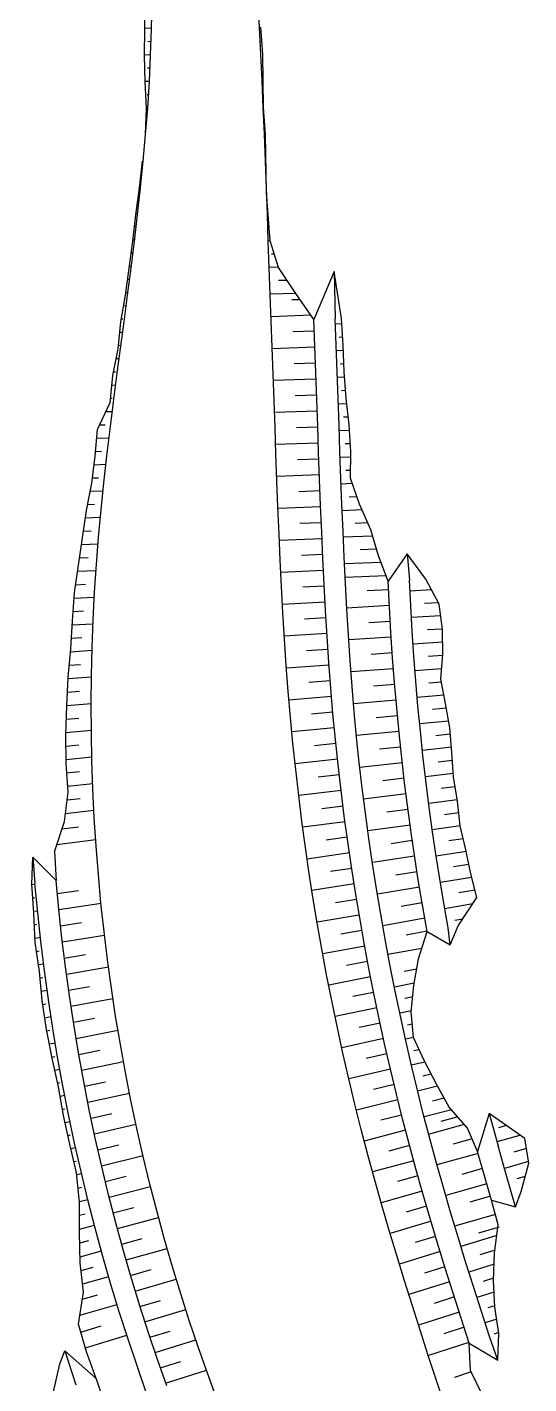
# Model space of a CAD drawing. Header units: metres. Extents: x 288738 to 324331, y 7399322 to 7465117.
# Drawn here: x 319369.4 to 319463.5, y 7427425 to 7427679.5 of the extents above; entities that cross this region are included whole.
import ezdxf

# ---------------------------------------------------------------- set-up
doc = ezdxf.new("R2010")
doc.units = ezdxf.units.M
doc.header["$LTSCALE"] = 10
for name, color, linetype in [('F-HZ-ATERRO-TALUDE', 110, 'Continuous'), ('F-HZ-PIANO-CORTE', 10, 'Continuous'), ('F-HZ-TALUDE', 2, 'Continuous'), ('U-HZ-OFFSET', 2, 'Continuous'), ('U-HZ-OFFSET-TIC', 10, 'Continuous')]:
    doc.layers.add(name, color=color, linetype=linetype)

msp = doc.modelspace()

# ---------------------------------------------------------------- linework, layer by layer
at = {"layer": 'F-HZ-ATERRO-TALUDE', "linetype": 'Continuous', "lineweight": -3}
for p, q in [((319392.746, 7427679.272), (319391.5, 7427679.207)), ((319392.662, 7427676.773), (319392.059, 7427676.743)), ((319392.576, 7427674.274), (319391.411, 7427674.219)), ((319392.457, 7427671.777), (319391.962, 7427671.755)), ((319392.336, 7427669.28), (319391.526, 7427669.244)), ((319392.18, 7427666.785), (319391.917, 7427666.774)), ((319392.025, 7427664.29), (319391.781, 7427664.28)), ((319391.833, 7427661.797), (319391.769, 7427661.795))]:
    msp.add_line(p, q, dxfattribs=at)
at = {"layer": 'F-HZ-PIANO-CORTE'}
for p, q in [((319390.772, 7427652.045), (319390.963, 7427652.052)), ((319390.499, 7427649.557), (319390.605, 7427649.561)), ((319390.173, 7427647.071), (319390.437, 7427647.08)), ((319389.841, 7427644.584), (319390.001, 7427644.59)), ((319389.558, 7427642.102), (319389.867, 7427642.113)), ((319389.283, 7427639.62), (319389.427, 7427639.625)), ((319388.962, 7427637.139), (319389.263, 7427637.149)), ((319388.635, 7427634.657), (319388.794, 7427634.663)), ((319388.279, 7427632.176), (319388.634, 7427632.189)), ((319387.917, 7427629.696), (319388.115, 7427629.703)), ((319387.51, 7427627.214), (319387.988, 7427627.231)), ((319386.802, 7427622.255), (319387.334, 7427622.274)), ((319387.092, 7427624.732), (319387.377, 7427624.742)), ((319386.549, 7427619.779), (319386.777, 7427619.787)), ((319386.112, 7427617.297), (319386.68, 7427617.317)), ((319385.614, 7427614.812), (319385.983, 7427614.825)), ((319385.294, 7427612.333), (319386.03, 7427612.359)), ((319385.044, 7427609.856), (319385.377, 7427609.868)), ((319384.175, 7427607.356), (319385.395, 7427607.4)), ((319383.029, 7427604.845), (319384.056, 7427604.882)), ((319382.49, 7427602.355), (319384.781, 7427602.438)), ((319382.258, 7427599.875), (319383.371, 7427599.915)), ((319381.987, 7427597.392), (319384.197, 7427597.472)), ((319381.695, 7427594.906), (319382.807, 7427594.947)), ((319381.266, 7427592.412), (319383.653, 7427592.502)), ((319380.749, 7427589.913), (319382.072, 7427589.964)), ((319380.33, 7427587.415), (319383.154, 7427587.527)), ((319379.988, 7427584.917), (319381.456, 7427584.977)), ((319379.632, 7427582.415), (319382.711, 7427582.546)), ((319379.263, 7427579.909), (319380.888, 7427579.982)), ((319378.894, 7427577.4), (319382.331, 7427577.561)), ((319378.524, 7427574.887), (319380.345, 7427574.977)), ((319378.229, 7427572.375), (319382.017, 7427572.571)), ((319378.056, 7427569.865), (319379.972, 7427569.97)), ((319377.885, 7427567.353), (319381.77, 7427567.577)), ((319377.721, 7427564.838), (319379.699, 7427564.958)), ((319377.544, 7427562.32), (319381.591, 7427562.58)), ((319377.318, 7427559.794), (319379.426, 7427559.938)), ((319377.102, 7427557.267), (319381.479, 7427557.582)), ((319376.976, 7427554.741), (319379.216, 7427554.911)), ((319376.85, 7427552.213), (319381.435, 7427552.582)), ((319376.771, 7427549.685), (319379.11, 7427549.883)), ((319376.694, 7427547.154), (319381.462, 7427547.582)), ((319376.714, 7427544.63), (319379.11, 7427544.856)), ((319376.752, 7427542.107), (319381.557, 7427542.583)), ((319376.886, 7427539.591), (319379.259, 7427539.838)), ((319377.059, 7427537.08), (319381.719, 7427537.586)), ((319376.945, 7427534.535), (319379.386, 7427534.811)), ((319376.612, 7427531.961), (319381.949, 7427532.591)), ((319375.957, 7427529.083), (319379.03, 7427529.462)), ((319374.992, 7427526.155), (319382.278, 7427527.091)), ((319370.342, 7427518.633), (319370.903, 7427518.713)), ((319370.506, 7427516.131), (319370.821, 7427516.177)), ((319375.079, 7427516.966), (319379.037, 7427517.543)), ((319370.67, 7427513.629), (319371.37, 7427513.734)), ((319375.363, 7427513.934), (319383.273, 7427515.132)), ((319370.797, 7427511.118), (319371.216, 7427511.183)), ((319375.69, 7427510.907), (319379.642, 7427511.528)), ((319370.918, 7427508.605), (319371.904, 7427508.763)), ((319376.027, 7427507.881), (319383.923, 7427509.168)), ((319371.206, 7427506.117), (319371.702, 7427506.199)), ((319376.398, 7427504.859), (319380.343, 7427505.524)), ((319371.577, 7427503.642), (319372.503, 7427503.799)), ((319376.789, 7427501.84), (319384.67, 7427503.214)), ((319371.871, 7427501.154), (319372.348, 7427501.237)), ((319372.079, 7427498.649), (319373.166, 7427498.843)), ((319377.203, 7427498.823), (319381.14, 7427499.533)), ((319372.338, 7427496.152), (319372.928, 7427496.26)), ((319377.646, 7427495.811), (319385.511, 7427497.274)), ((319372.721, 7427493.676), (319373.894, 7427493.897)), ((319378.104, 7427492.801), (319382.033, 7427493.554)), ((319373.115, 7427491.202), (319373.695, 7427491.314)), ((319378.6, 7427489.797), (319386.448, 7427491.348)), ((319373.608, 7427488.747), (319374.686, 7427488.96)), ((319379.105, 7427486.794), (319383.025, 7427487.592)), ((319374.101, 7427486.292), (319374.6, 7427486.393)), ((319379.65, 7427483.799), (319387.48, 7427485.437)), ((319374.627, 7427483.844), (319375.543, 7427484.034)), ((319375.156, 7427481.398), (319375.573, 7427481.486)), ((319380.208, 7427480.806), (319384.118, 7427481.647)), ((319375.621, 7427478.937), (319376.464, 7427479.12)), ((319380.796, 7427477.818), (319388.607, 7427479.544)), ((319376.061, 7427476.471), (319376.504, 7427476.569)), ((319381.406, 7427474.835), (319385.307, 7427475.72)), ((319376.551, 7427474.015), (319377.448, 7427474.218)), ((319382.037, 7427471.857), (319389.828, 7427473.67)), ((319377.087, 7427471.569), (319377.527, 7427471.67)), ((319382.699, 7427468.885), (319386.59, 7427469.813)), ((319377.633, 7427469.125), (319378.497, 7427469.329)), ((319383.373, 7427465.915), (319391.144, 7427467.816)), ((319378.2, 7427466.686), (319378.625, 7427466.789)), ((319378.722, 7427464.236), (319379.609, 7427464.454)), ((319384.088, 7427462.956), (319387.968, 7427463.928)), ((319384.811, 7427459.998), (319392.56, 7427461.986)), ((319378.979, 7427461.719), (319379.588, 7427461.872)), ((319379.237, 7427459.199), (319380.786, 7427459.595)), ((319379.253, 7427456.613), (319380.331, 7427456.893)), ((319385.571, 7427457.05), (319389.439, 7427458.065)), ((319379.257, 7427454.017), (319382.032, 7427454.753)), ((319386.346, 7427454.105), (319394.072, 7427456.18)), ((319379.307, 7427451.427), (319380.994, 7427451.883)), ((319387.148, 7427451.168), (319391.005, 7427452.227)), ((319379.37, 7427448.836), (319383.34, 7427449.927)), ((319387.974, 7427448.239), (319395.677, 7427450.398)), ((319379.557, 7427446.273), (319381.788, 7427446.897)), ((319379.836, 7427443.732), (319384.712, 7427445.119)), ((319388.818, 7427445.316), (319392.663, 7427446.416)), ((319389.694, 7427442.406), (319397.375, 7427444.644)), ((319379.792, 7427440.859), (319382.638, 7427441.682)), ((319379.303, 7427437.849), (319386.277, 7427439.897)), ((319390.58, 7427439.501), (319394.415, 7427440.638)), ((319391.504, 7427436.611), (319399.164, 7427438.917)), ((319379.483, 7427434.696), (319383.333, 7427435.845)), ((319380.349, 7427431.746), (319388.108, 7427434.099)), ((319392.439, 7427433.727), (319396.265, 7427434.895)), ((319393.403, 7427430.854), (319401.045, 7427433.22)), ((319394.388, 7427427.992), (319398.205, 7427429.188)), ((319395.39, 7427425.138), (319403.017, 7427427.553))]:
    msp.add_line(p, q, dxfattribs=at)
at = {"layer": 'F-HZ-TALUDE', "linetype": 'Continuous', "lineweight": -3}
for points in [[(319392.024, 7427664.287), (319392.335, 7427669.259), (319392.575, 7427674.222), (319392.744, 7427679.177), (319392.842, 7427684.123), (319392.871, 7427689.06), (319392.831, 7427693.988), (319392.722, 7427698.914), (319392.543, 7427703.838), (319392.295, 7427708.758), (319391.978, 7427713.673), (319391.592, 7427718.584), (319391.14, 7427723.488), (319390.63, 7427728.387), (319390.07, 7427733.28), (319389.468, 7427738.173), (319388.834, 7427743.069), (319388.174, 7427747.969), (319387.498, 7427752.875), (319386.815, 7427757.786), (319369.431, 7427882.507)], [(319391.629, 7427659.304), (319391.781, 7427664.276), (319391.526, 7427669.223), (319391.41, 7427674.167), (319391.5, 7427679.113), (319391.495, 7427684.047), (319390.96, 7427688.942), (319386.657, 7427693.576), (319385.396, 7427698.384), (319385.397, 7427703.281), (319385.115, 7427708.158), (319385.652, 7427713.109), (319385.016, 7427717.96), (319382.034, 7427722.574), (319381.366, 7427727.405), (319380.763, 7427732.242), (319379.838, 7427737.047), (319376.717, 7427741.595), (319376.054, 7427746.444), (319374.684, 7427751.216)], [(319404.985, 7427422.174), (319403.205, 7427427.018), (319401.482, 7427431.918), (319399.817, 7427436.877), (319398.212, 7427441.892), (319396.669, 7427446.963), (319395.189, 7427452.091), (319393.777, 7427457.261), (319392.441, 7427462.45), (319391.18, 7427467.659), (319389.995, 7427472.885), (319388.885, 7427478.128), (319387.853, 7427483.385), (319386.896, 7427488.656), (319386.017, 7427493.94), (319385.214, 7427499.234), (319384.488, 7427504.539), (319383.84, 7427509.853), (319383.268, 7427515.174), (319382.774, 7427520.501), (319382.358, 7427525.834), (319382.018, 7427531.17), (319381.756, 7427536.508), (319381.572, 7427541.848), (319381.465, 7427547.187), (319381.434, 7427552.52), (319381.481, 7427557.821), (319381.603, 7427563.088), (319381.798, 7427568.322), (319382.066, 7427573.523), (319382.405, 7427578.692), (319382.813, 7427583.829), (319383.284, 7427588.935), (319383.808, 7427594.012), (319384.376, 7427599.061), (319384.978, 7427604.088), (319385.61, 7427609.114), (319386.261, 7427614.141), (319386.923, 7427619.168), (319387.588, 7427624.195), (319388.25, 7427629.222), (319388.9, 7427634.249), (319389.529, 7427639.275), (319390.127, 7427644.298), (319390.685, 7427649.311), (319391.193, 7427654.313), (319391.642, 7427659.305), (319392.024, 7427664.287)], [(319374.548, 7427524.811), (319376.423, 7427530.494), (319377.134, 7427535.997), (319376.763, 7427541.364), (319376.682, 7427546.755), (319376.847, 7427552.15), (319377.114, 7427557.508), (319377.59, 7427562.833), (319377.934, 7427568.103), (319378.295, 7427573.332), (319379.061, 7427578.539), (319379.821, 7427583.703), (319380.524, 7427588.827), (319381.58, 7427593.929), (319382.174, 7427598.981), (319382.644, 7427604.004), (319384.967, 7427609.091), (319385.473, 7427614.113), (319386.484, 7427619.152), (319386.998, 7427624.174), (319387.846, 7427629.208), (319388.579, 7427634.237), (319389.243, 7427639.265), (319389.801, 7427644.286), (319390.471, 7427649.303), (319391.02, 7427654.306)], [(319380.563, 7427431.018), (319379.038, 7427436.212), (319380.007, 7427442.18), (319379.398, 7427447.718), (319379.258, 7427453.395), (319379.249, 7427459.079), (319378.685, 7427464.599), (319377.443, 7427469.944), (319376.269, 7427475.304), (319375.305, 7427480.708), (319374.145, 7427486.069), (319373.066, 7427491.446), (319372.228, 7427496.869), (319371.771, 7427502.354), (319370.958, 7427507.771), (319370.694, 7427513.271), (319370.334, 7427518.746)], [(319391.767, 7427423.389), (319390.024, 7427428.352), (319388.337, 7427433.384), (319386.706, 7427438.484), (319385.135, 7427443.652), (319383.624, 7427448.888), (319382.181, 7427454.173), (319380.814, 7427459.479), (319379.524, 7427464.805), (319378.311, 7427470.147), (319377.175, 7427475.507), (319376.117, 7427480.881), (319375.136, 7427486.27), (319374.233, 7427491.671), (319373.408, 7427497.084), (319372.662, 7427502.507), (319371.993, 7427507.939), (319371.403, 7427513.378), (319370.892, 7427518.824)], [(319395.58, 7427424.599), (319393.844, 7427429.541), (319392.164, 7427434.548), (319390.542, 7427439.62), (319388.979, 7427444.756), (319387.479, 7427449.956), (319386.046, 7427455.202), (319384.69, 7427460.47), (319383.409, 7427465.756), (319382.206, 7427471.06), (319381.079, 7427476.38), (319380.029, 7427481.716), (319379.056, 7427487.065), (319378.161, 7427492.427), (319377.344, 7427497.801), (319376.604, 7427503.184), (319375.942, 7427508.577), (319375.358, 7427513.977), (319374.853, 7427519.383)], [(319406.641, 7427369.777), (319404.39, 7427374.299), (319402.163, 7427378.829), (319399.968, 7427383.37), (319397.813, 7427387.924), (319395.706, 7427392.493), (319393.655, 7427397.081), (319391.658, 7427401.711), (319389.708, 7427406.414), (319387.804, 7427411.191), (319385.948, 7427416.043), (319384.141, 7427420.97), (319382.386, 7427425.974)]]:
    msp.add_lwpolyline(points, dxfattribs=at)
at = {"layer": 'F-HZ-TALUDE'}
for points in [[(319370.334, 7427518.746), (319370.524, 7427523.797), (319370.892, 7427518.824)], [(319370.524, 7427523.797), (319374.853, 7427519.383)], [(319374.548, 7427524.811), (319374.853, 7427519.383)], [(319374.386, 7427423.484), (319375.572, 7427428.733), (319376.516, 7427431.192), (319378.567, 7427424.786)], [(319376.516, 7427431.192), (319382.386, 7427425.974), (319380.563, 7427431.018)]]:
    msp.add_lwpolyline(points, dxfattribs=at)
at = {"layer": 'U-HZ-OFFSET', "color": 2, "linetype": 'Continuous', "lineweight": -3}
for p, q in [((319412.987, 7427679.459), (319412.715, 7427684.493)), ((319412.987, 7427679.459), (319412.715, 7427684.493)), ((319413.237, 7427674.428), (319412.987, 7427679.459)), ((319413.237, 7427674.428), (319412.987, 7427679.459)), ((319413.237, 7427674.428), (319412.987, 7427679.459)), ((319413.607, 7427674.446), (319413.208, 7427679.47)), ((319413.47, 7427669.402), (319413.237, 7427674.428)), ((319413.47, 7427669.402), (319413.237, 7427674.428)), ((319413.686, 7427664.38), (319413.47, 7427669.402)), ((319413.686, 7427664.38), (319413.47, 7427669.402)), ((319413.889, 7427659.363), (319413.686, 7427664.38)), ((319413.889, 7427659.363), (319413.686, 7427664.38)), ((319413.889, 7427659.363), (319413.686, 7427664.38)), ((319414.077, 7427659.37), (319413.727, 7427664.382)), ((319414.083, 7427654.351), (319413.889, 7427659.363)), ((319414.083, 7427654.351), (319413.889, 7427659.363)), ((319414.269, 7427649.343), (319414.083, 7427654.351)), ((319414.269, 7427649.343), (319414.083, 7427654.351)), ((319414.451, 7427644.341), (319414.269, 7427649.343)), ((319414.451, 7427644.341), (319414.269, 7427649.343)), ((319414.631, 7427639.344), (319414.451, 7427644.341)), ((319414.631, 7427639.344), (319414.451, 7427644.341)), ((319414.631, 7427639.344), (319414.451, 7427644.341)), ((319415.009, 7427639.357), (319414.595, 7427644.346)), ((319414.811, 7427634.347), (319414.631, 7427639.344)), ((319414.811, 7427634.347), (319414.631, 7427639.344)), ((319414.811, 7427634.347), (319414.631, 7427639.344)), ((319416.541, 7427634.409), (319415.009, 7427639.357)), ((319414.991, 7427629.35), (319414.811, 7427634.347)), ((319414.991, 7427629.35), (319414.811, 7427634.347)), ((319414.991, 7427629.35), (319414.811, 7427634.347)), ((319419.8, 7427629.523), (319416.541, 7427634.409)), ((319415.171, 7427624.353), (319414.991, 7427629.35)), ((319415.171, 7427624.353), (319414.991, 7427629.35)), ((319415.171, 7427624.353), (319414.991, 7427629.35)), ((319427.344, 7427619.789), (319427.163, 7427624.786)), ((319415.351, 7427619.357), (319415.171, 7427624.353)), ((319415.351, 7427619.357), (319415.171, 7427624.353)), ((319415.351, 7427619.357), (319415.171, 7427624.353)), ((319423.346, 7427619.645), (319423.166, 7427624.641)), ((319427.524, 7427614.792), (319427.344, 7427619.789)), ((319415.531, 7427614.36), (319415.351, 7427619.357)), ((319415.531, 7427614.36), (319415.351, 7427619.357)), ((319415.531, 7427614.36), (319415.351, 7427619.357)), ((319423.526, 7427614.648), (319423.346, 7427619.645)), ((319423.706, 7427609.651), (319423.526, 7427614.648)), ((319427.704, 7427609.795), (319427.524, 7427614.792)), ((319415.711, 7427609.363), (319415.531, 7427614.36)), ((319415.711, 7427609.363), (319415.531, 7427614.36)), ((319415.711, 7427609.363), (319415.531, 7427614.36)), ((319423.886, 7427604.654), (319423.706, 7427609.651)), ((319427.884, 7427604.798), (319427.704, 7427609.795)), ((319415.891, 7427604.366), (319415.711, 7427609.363)), ((319415.891, 7427604.366), (319415.711, 7427609.363)), ((319415.891, 7427604.366), (319415.711, 7427609.363)), ((319424.066, 7427599.659), (319423.886, 7427604.654)), ((319428.064, 7427599.804), (319427.884, 7427604.798)), ((319416.072, 7427599.37), (319415.891, 7427604.366)), ((319416.072, 7427599.37), (319415.891, 7427604.366)), ((319416.072, 7427599.37), (319415.891, 7427604.366)), ((319416.254, 7427594.383), (319416.072, 7427599.37)), ((319416.254, 7427594.383), (319416.072, 7427599.37)), ((319416.254, 7427594.383), (319416.072, 7427599.37)), ((319424.248, 7427594.679), (319424.066, 7427599.659)), ((319428.245, 7427594.827), (319428.064, 7427599.804)), ((319416.442, 7427589.404), (319416.254, 7427594.383)), ((319416.442, 7427589.404), (319416.254, 7427594.383)), ((319416.442, 7427589.404), (319416.254, 7427594.383)), ((319424.436, 7427589.716), (319424.248, 7427594.679)), ((319428.433, 7427589.871), (319428.245, 7427594.827)), ((319416.643, 7427584.436), (319416.442, 7427589.404)), ((319416.643, 7427584.436), (319416.442, 7427589.404)), ((319416.643, 7427584.436), (319416.442, 7427589.404)), ((319424.636, 7427584.771), (319424.436, 7427589.716)), ((319428.632, 7427584.938), (319428.433, 7427589.871)), ((319416.86, 7427579.478), (319416.643, 7427584.436)), ((319416.86, 7427579.478), (319416.643, 7427584.436)), ((319416.86, 7427579.478), (319416.643, 7427584.436)), ((319424.851, 7427579.844), (319424.636, 7427584.771)), ((319428.847, 7427580.027), (319428.632, 7427584.938)), ((319417.098, 7427574.53), (319416.86, 7427579.478)), ((319417.098, 7427574.53), (319416.86, 7427579.478)), ((319417.098, 7427574.53), (319416.86, 7427579.478)), ((319425.088, 7427574.935), (319424.851, 7427579.844)), ((319429.083, 7427575.138), (319428.847, 7427580.027)), ((319417.363, 7427569.593), (319417.098, 7427574.53)), ((319417.363, 7427569.593), (319417.098, 7427574.53)), ((319417.363, 7427569.593), (319417.098, 7427574.53)), ((319425.35, 7427570.046), (319425.088, 7427574.935)), ((319429.344, 7427570.272), (319429.083, 7427575.138)), ((319437.331, 7427570.724), (319437.072, 7427575.543)), ((319441.324, 7427570.951), (319441.067, 7427575.746)), ((319417.658, 7427564.667), (319417.363, 7427569.593)), ((319417.658, 7427564.667), (319417.363, 7427569.593)), ((319417.658, 7427564.667), (319417.363, 7427569.593)), ((319425.642, 7427565.175), (319425.35, 7427570.046)), ((319429.634, 7427565.429), (319429.344, 7427570.272)), ((319437.618, 7427565.937), (319437.331, 7427570.724)), ((319441.61, 7427566.191), (319441.324, 7427570.951)), ((319417.99, 7427559.753), (319417.658, 7427564.667)), ((319417.99, 7427559.753), (319417.658, 7427564.667)), ((319417.99, 7427559.753), (319417.658, 7427564.667)), ((319425.97, 7427560.324), (319425.642, 7427565.175)), ((319429.96, 7427560.609), (319429.634, 7427565.429)), ((319437.939, 7427561.18), (319437.618, 7427565.937)), ((319441.929, 7427561.466), (319441.61, 7427566.191)), ((319438.298, 7427556.456), (319437.939, 7427561.18)), ((319442.285, 7427556.777), (319441.929, 7427561.466)), ((319418.362, 7427554.851), (319417.99, 7427559.753)), ((319418.362, 7427554.851), (319417.99, 7427559.753)), ((319418.362, 7427554.851), (319417.99, 7427559.753)), ((319426.337, 7427555.493), (319425.97, 7427560.324)), ((319430.324, 7427555.814), (319429.96, 7427560.609)), ((319438.699, 7427551.762), (319438.298, 7427556.456)), ((319442.683, 7427552.122), (319442.285, 7427556.777)), ((319418.78, 7427549.962), (319418.362, 7427554.851)), ((319418.78, 7427549.962), (319418.362, 7427554.851)), ((319418.78, 7427549.962), (319418.362, 7427554.851)), ((319426.748, 7427550.682), (319426.337, 7427555.493)), ((319430.731, 7427551.042), (319430.324, 7427555.814)), ((319431.186, 7427546.278), (319430.731, 7427551.042)), ((319439.146, 7427547.078), (319438.699, 7427551.762)), ((319443.126, 7427547.478), (319442.683, 7427552.122)), ((319419.246, 7427545.078), (319418.78, 7427549.962)), ((319419.246, 7427545.078), (319418.78, 7427549.962)), ((319419.246, 7427545.078), (319418.78, 7427549.962)), ((319427.206, 7427545.878), (319426.748, 7427550.682)), ((319431.688, 7427541.519), (319431.186, 7427546.278)), ((319439.64, 7427542.398), (319439.146, 7427547.078)), ((319443.615, 7427542.838), (319443.126, 7427547.478)), ((319419.761, 7427540.2), (319419.246, 7427545.078)), ((319419.761, 7427540.2), (319419.246, 7427545.078)), ((319419.761, 7427540.2), (319419.246, 7427545.078)), ((319427.712, 7427541.079), (319427.206, 7427545.878)), ((319428.267, 7427536.286), (319427.712, 7427541.079)), ((319432.238, 7427536.765), (319431.688, 7427541.519)), ((319440.18, 7427537.724), (319439.64, 7427542.398)), ((319444.151, 7427538.203), (319443.615, 7427542.838)), ((319420.324, 7427535.327), (319419.761, 7427540.2)), ((319420.324, 7427535.327), (319419.761, 7427540.2)), ((319420.324, 7427535.327), (319419.761, 7427540.2)), ((319428.869, 7427531.498), (319428.267, 7427536.286)), ((319432.835, 7427532.017), (319432.238, 7427536.765)), ((319440.768, 7427533.055), (319440.18, 7427537.724)), ((319444.734, 7427533.574), (319444.151, 7427538.203)), ((319420.937, 7427530.46), (319420.324, 7427535.327)), ((319420.937, 7427530.46), (319420.324, 7427535.327)), ((319420.937, 7427530.46), (319420.324, 7427535.327)), ((319445.362, 7427528.952), (319444.734, 7427533.574)), ((319429.519, 7427526.717), (319428.869, 7427531.498)), ((319433.48, 7427527.275), (319432.835, 7427532.017)), ((319441.401, 7427528.393), (319440.768, 7427533.055)), ((319421.598, 7427525.599), (319420.937, 7427530.46)), ((319421.598, 7427525.599), (319420.937, 7427530.46)), ((319421.598, 7427525.599), (319420.937, 7427530.46)), ((319442.082, 7427523.737), (319441.401, 7427528.393)), ((319446.037, 7427524.335), (319445.362, 7427528.952)), ((319422.307, 7427520.745), (319421.598, 7427525.599)), ((319422.307, 7427520.745), (319421.598, 7427525.599)), ((319422.307, 7427520.745), (319421.598, 7427525.599)), ((319430.217, 7427521.942), (319429.519, 7427526.717)), ((319434.172, 7427522.54), (319433.48, 7427527.275)), ((319442.809, 7427519.088), (319442.082, 7427523.737)), ((319446.758, 7427519.726), (319446.037, 7427524.335)), ((319423.065, 7427515.899), (319422.307, 7427520.745)), ((319423.065, 7427515.899), (319422.307, 7427520.745)), ((319423.065, 7427515.899), (319422.307, 7427520.745)), ((319430.963, 7427517.174), (319430.217, 7427521.942)), ((319434.911, 7427517.812), (319434.172, 7427522.54)), ((319443.583, 7427514.446), (319442.809, 7427519.088)), ((319447.525, 7427515.124), (319446.758, 7427519.726)), ((319423.871, 7427511.06), (319423.065, 7427515.899)), ((319423.871, 7427511.06), (319423.065, 7427515.899)), ((319423.871, 7427511.06), (319423.065, 7427515.899)), ((319431.756, 7427512.415), (319430.963, 7427517.174)), ((319435.698, 7427513.092), (319434.911, 7427517.812)), ((319436.532, 7427508.38), (319435.698, 7427513.092)), ((319444.403, 7427509.813), (319443.583, 7427514.446)), ((319448.338, 7427510.53), (319447.525, 7427515.124)), ((319424.726, 7427506.23), (319423.871, 7427511.06)), ((319424.726, 7427506.23), (319423.871, 7427511.06)), ((319424.726, 7427506.23), (319423.871, 7427511.06)), ((319432.597, 7427507.663), (319431.756, 7427512.415)), ((319437.413, 7427503.676), (319436.532, 7427508.38)), ((319425.629, 7427501.408), (319424.726, 7427506.23)), ((319425.629, 7427501.408), (319424.726, 7427506.23)), ((319425.629, 7427501.408), (319424.726, 7427506.23)), ((319433.485, 7427502.92), (319432.597, 7427507.663)), ((319434.421, 7427498.186), (319433.485, 7427502.92)), ((319438.341, 7427498.981), (319437.413, 7427503.676)), ((319426.58, 7427496.595), (319425.629, 7427501.408)), ((319426.58, 7427496.595), (319425.629, 7427501.408)), ((319426.58, 7427496.595), (319425.629, 7427501.408)), ((319435.404, 7427493.462), (319434.421, 7427498.186)), ((319439.316, 7427494.296), (319438.341, 7427498.981)), ((319427.58, 7427491.793), (319426.58, 7427496.595)), ((319427.58, 7427491.793), (319426.58, 7427496.595)), ((319427.58, 7427491.793), (319426.58, 7427496.595)), ((319436.434, 7427488.747), (319435.404, 7427493.462)), ((319440.337, 7427489.621), (319439.316, 7427494.296)), ((319428.627, 7427487), (319427.58, 7427491.793)), ((319428.627, 7427487), (319427.58, 7427491.793)), ((319428.627, 7427487), (319427.58, 7427491.793)), ((319437.511, 7427484.044), (319436.434, 7427488.747)), ((319441.406, 7427484.956), (319440.337, 7427489.621)), ((319429.722, 7427482.219), (319428.627, 7427487)), ((319429.722, 7427482.219), (319428.627, 7427487)), ((319429.722, 7427482.219), (319428.627, 7427487)), ((319442.521, 7427480.302), (319441.406, 7427484.956)), ((319438.635, 7427479.351), (319437.511, 7427484.044)), ((319430.865, 7427477.448), (319429.722, 7427482.219)), ((319430.865, 7427477.448), (319429.722, 7427482.219)), ((319430.865, 7427477.448), (319429.722, 7427482.219)), ((319443.682, 7427475.66), (319442.521, 7427480.302)), ((319432.055, 7427472.689), (319430.865, 7427477.448)), ((319432.055, 7427472.689), (319430.865, 7427477.448)), ((319432.055, 7427472.689), (319430.865, 7427477.448)), ((319439.806, 7427474.67), (319438.635, 7427479.351)), ((319441.024, 7427470.001), (319439.806, 7427474.67)), ((319444.89, 7427471.029), (319443.682, 7427475.66)), ((319433.293, 7427467.943), (319432.055, 7427472.689)), ((319433.293, 7427467.943), (319432.055, 7427472.689)), ((319433.293, 7427467.943), (319432.055, 7427472.689)), ((319442.289, 7427465.344), (319441.024, 7427470.001)), ((319446.144, 7427466.411), (319444.89, 7427471.029)), ((319458.981, 7427465.103), (319457.709, 7427469.613)), ((319434.579, 7427463.209), (319433.293, 7427467.943)), ((319434.579, 7427463.209), (319433.293, 7427467.943)), ((319434.579, 7427463.209), (319433.293, 7427467.943)), ((319455.136, 7427464), (319453.854, 7427468.546)), ((319443.602, 7427460.689), (319442.289, 7427465.344)), ((319447.447, 7427461.793), (319446.144, 7427466.411)), ((319460.302, 7427460.573), (319458.981, 7427465.103)), ((319435.912, 7427458.482), (319434.579, 7427463.209)), ((319435.912, 7427458.482), (319434.579, 7427463.209)), ((319435.912, 7427458.482), (319434.579, 7427463.209)), ((319456.467, 7427459.437), (319455.136, 7427464)), ((319444.961, 7427456.03), (319443.602, 7427460.689)), ((319448.796, 7427457.165), (319447.447, 7427461.793)), ((319437.29, 7427453.758), (319435.912, 7427458.482)), ((319437.29, 7427453.758), (319435.912, 7427458.482)), ((319437.29, 7427453.758), (319435.912, 7427458.482)), ((319450.188, 7427452.529), (319448.796, 7427457.165)), ((319446.362, 7427451.365), (319444.961, 7427456.03)), ((319438.708, 7427449.036), (319437.29, 7427453.758)), ((319438.708, 7427449.036), (319437.29, 7427453.758)), ((319438.708, 7427449.036), (319437.29, 7427453.758)), ((319451.619, 7427447.881), (319450.188, 7427452.529)), ((319447.799, 7427446.693), (319446.362, 7427451.365)), ((319440.161, 7427444.315), (319438.708, 7427449.036)), ((319440.161, 7427444.315), (319438.708, 7427449.036)), ((319440.161, 7427444.315), (319438.708, 7427449.036)), ((319449.27, 7427442.013), (319447.799, 7427446.693)), ((319453.083, 7427443.222), (319451.619, 7427447.881)), ((319441.645, 7427439.594), (319440.161, 7427444.315)), ((319441.645, 7427439.594), (319440.161, 7427444.315)), ((319441.645, 7427439.594), (319440.161, 7427444.315)), ((319450.769, 7427437.324), (319449.27, 7427442.013)), ((319454.577, 7427438.55), (319453.083, 7427443.222)), ((319443.155, 7427434.871), (319441.645, 7427439.594)), ((319443.155, 7427434.871), (319441.645, 7427439.594)), ((319443.155, 7427434.871), (319441.645, 7427439.594)), ((319452.292, 7427432.624), (319450.769, 7427437.324)), ((319456.096, 7427433.863), (319454.577, 7427438.55)), ((319444.686, 7427430.146), (319443.155, 7427434.871)), ((319444.686, 7427430.146), (319443.155, 7427434.871)), ((319444.686, 7427430.146), (319443.155, 7427434.871)), ((319446.234, 7427425.415), (319444.686, 7427430.146)), ((319446.234, 7427425.415), (319444.686, 7427430.146)), ((319446.234, 7427425.415), (319444.686, 7427430.146)), ((319447.794, 7427420.679), (319446.234, 7427425.415)), ((319447.794, 7427420.679), (319446.234, 7427425.415)), ((319447.794, 7427420.679), (319446.234, 7427425.415))]:
    msp.add_line(p, q, dxfattribs=at)
at = {"layer": 'U-HZ-OFFSET'}
for p, q in [((319426.944, 7427633.657), (319427.163, 7427624.786)), ((319448.717, 7427507.354), (319448.338, 7427510.53)), ((319456.054, 7427475.73), (319457.709, 7427469.613)), ((319460.969, 7427458.185), (319460.302, 7427460.573)), ((319457.676, 7427429.46), (319456.096, 7427433.863))]:
    msp.add_line(p, q, dxfattribs=at)
for points in [[(319413.727, 7427664.382), (319413.607, 7427674.446)], [(319414.595, 7427644.346), (319414.302, 7427648.453), (319414.077, 7427659.37)], [(319426.944, 7427633.657), (319423.166, 7427624.641), (319419.8, 7427629.523)], [(319440.68, 7427580.703), (319437.072, 7427575.543), (319435.311, 7427580.323)], [(319454.736, 7427422.97), (319452.55, 7427427.49), (319452.292, 7427432.624), (319457.676, 7427429.46), (319457.863, 7427434.439), (319457.116, 7427439.368), (319456.846, 7427444.416), (319457.054, 7427449.573), (319457.741, 7427454.826), (319456.467, 7427459.437), (319460.969, 7427458.185), (319462.055, 7427461.092), (319463.464, 7427466.39), (319462.734, 7427471.005), (319456.054, 7427475.73), (319453.854, 7427468.546), (319451.987, 7427472.919), (319448.542, 7427476.902), (319446.159, 7427481.193), (319443.894, 7427485.539), (319441.864, 7427489.962), (319441.417, 7427494.744), (319441.906, 7427499.704), (319442.783, 7427504.709), (319444.403, 7427509.813), (319448.717, 7427507.354), (319450.24, 7427510.876), (319453.719, 7427516.188), (319452.566, 7427520.664), (319451.652, 7427525.185), (319450.578, 7427529.687), (319450.091, 7427534.276), (319449.319, 7427538.827), (319449.03, 7427543.437), (319448.647, 7427548.033), (319447.865, 7427552.591), (319446.978, 7427557.155), (319447.315, 7427561.851), (319447.307, 7427566.553), (319446.657, 7427571.253), (319444.187, 7427575.904), (319440.68, 7427580.703), (319441.067, 7427575.746)]]:
    msp.add_lwpolyline(points, dxfattribs=at)
at = {"layer": 'U-HZ-OFFSET', "color": 2, "linetype": 'Continuous', "lineweight": -3}
msp.add_lwpolyline([(319435.311, 7427580.323), (319433.837, 7427585.156), (319431.718, 7427589.999), (319430.064, 7427594.894), (319430.115, 7427599.878), (319429.805, 7427604.868), (319429.21, 7427609.85), (319428.818, 7427614.839), (319428.647, 7427619.836), (319428.374, 7427624.829), (319426.944, 7427633.657)], dxfattribs=at)
at = {"layer": 'U-HZ-OFFSET-TIC', "color": 90, "linetype": 'Continuous', "lineweight": -3}
for p, q in [((319412.993, 7427679.343), (319413.217, 7427679.354)), ((319413.117, 7427676.846), (319413.266, 7427676.853)), ((319413.687, 7427664.359), (319413.729, 7427664.36)), ((319413.788, 7427661.861), (319413.846, 7427661.863))]:
    msp.add_line(p, q, dxfattribs=at)
at = {"layer": 'U-HZ-OFFSET-TIC', "color": 10, "linetype": 'Continuous', "lineweight": -3}
for p, q in [((319414.801, 7427641.862), (319414.671, 7427641.857)), ((319415.008, 7427639.368), (319414.631, 7427639.354)), ((319415.772, 7427636.894), (319415.246, 7427636.875)), ((319416.538, 7427634.42), (319414.811, 7427634.357)), ((319418.164, 7427631.977), (319416.532, 7427631.918)), ((319419.793, 7427629.534), (319414.991, 7427629.361)), ((319420.609, 7427628.35), (319419.032, 7427628.294)), ((319422.628, 7427625.421), (319415.143, 7427625.152)), ((319423.245, 7427622.442), (319419.248, 7427622.298)), ((319428.431, 7427623.79), (319427.201, 7427623.745)), ((319428.568, 7427621.293), (319427.929, 7427621.27)), ((319423.353, 7427619.443), (319415.359, 7427619.155)), ((319428.683, 7427618.796), (319427.381, 7427618.749)), ((319423.461, 7427616.445), (319419.464, 7427616.301)), ((319428.768, 7427616.297), (319428.12, 7427616.274)), ((319423.569, 7427613.447), (319415.575, 7427613.159)), ((319428.9, 7427613.8), (319427.561, 7427613.752)), ((319423.677, 7427610.449), (319419.68, 7427610.305)), ((319429.096, 7427611.306), (319428.373, 7427611.28)), ((319423.785, 7427607.451), (319415.791, 7427607.163)), ((319429.334, 7427608.813), (319427.741, 7427608.755)), ((319423.893, 7427604.453), (319419.896, 7427604.309)), ((319429.631, 7427606.322), (319428.731, 7427606.289)), ((319429.869, 7427603.829), (319427.921, 7427603.758)), ((319424.002, 7427601.455), (319416.007, 7427601.167)), ((319430.024, 7427601.333), (319429.018, 7427601.296)), ((319424.11, 7427598.459), (319420.113, 7427598.314)), ((319430.104, 7427598.834), (319428.102, 7427598.762)), ((319424.219, 7427595.465), (319416.225, 7427595.171)), ((319430.078, 7427596.332), (319429.136, 7427596.298)), ((319424.332, 7427592.475), (319420.335, 7427592.324)), ((319430.418, 7427593.845), (319428.286, 7427593.765)), ((319424.445, 7427589.488), (319416.452, 7427589.175)), ((319431.252, 7427591.377), (319429.816, 7427591.322)), ((319432.192, 7427588.916), (319428.478, 7427588.769)), ((319424.566, 7427586.504), (319420.569, 7427586.341)), ((319433.266, 7427586.463), (319430.922, 7427586.367)), ((319424.69, 7427583.522), (319416.698, 7427583.18)), ((319434.188, 7427584.008), (319428.683, 7427583.773)), ((319434.937, 7427581.55), (319431.865, 7427581.413)), ((319424.821, 7427580.544), (319420.825, 7427580.364)), ((319435.77, 7427579.077), (319428.907, 7427578.784)), ((319424.961, 7427577.57), (319416.97, 7427577.187)), ((319436.703, 7427576.545), (319429.001, 7427576.216)), ((319425.106, 7427574.599), (319421.111, 7427574.394)), ((319437.159, 7427573.922), (319433.165, 7427573.712)), ((319445.243, 7427573.914), (319441.177, 7427573.698)), ((319425.265, 7427571.631), (319417.277, 7427571.195)), ((319446.528, 7427571.496), (319443.919, 7427571.349)), ((319437.318, 7427570.957), (319429.331, 7427570.506)), ((319446.964, 7427569.036), (319441.459, 7427568.706)), ((319425.433, 7427568.667), (319421.44, 7427568.433)), ((319437.495, 7427567.995), (319433.502, 7427567.753)), ((319447.304, 7427566.573), (319444.457, 7427566.392)), ((319425.61, 7427565.706), (319417.626, 7427565.205)), ((319437.679, 7427565.037), (319429.696, 7427564.518)), ((319447.312, 7427564.091), (319441.777, 7427563.717)), ((319425.806, 7427562.75), (319421.815, 7427562.481)), ((319437.878, 7427562.083), (319433.888, 7427561.804)), ((319447.298, 7427561.608), (319444.623, 7427561.415)), ((319426.01, 7427559.797), (319418.031, 7427559.218)), ((319438.095, 7427559.133), (319430.117, 7427558.532)), ((319447.118, 7427559.111), (319442.137, 7427558.73)), ((319426.234, 7427556.848), (319422.246, 7427556.538)), ((319438.321, 7427556.188), (319434.334, 7427555.864)), ((319447.081, 7427556.625), (319444.706, 7427556.431)), ((319426.472, 7427553.904), (319418.5, 7427553.237)), ((319447.556, 7427554.181), (319442.544, 7427553.746)), ((319438.572, 7427553.247), (319430.602, 7427552.552)), ((319448.011, 7427551.74), (319445.388, 7427551.498)), ((319426.723, 7427550.963), (319422.74, 7427550.606)), ((319438.837, 7427550.309), (319434.855, 7427549.937)), ((319448.43, 7427549.297), (319443.003, 7427548.767)), ((319427.001, 7427548.025), (319419.038, 7427547.261)), ((319439.118, 7427547.373), (319431.157, 7427546.578)), ((319448.746, 7427546.846), (319445.999, 7427546.563)), ((319427.289, 7427545.089), (319423.31, 7427544.682)), ((319439.424, 7427544.439), (319435.447, 7427544.017)), ((319448.951, 7427544.384), (319443.515, 7427543.794)), ((319427.599, 7427542.154), (319419.646, 7427541.292)), ((319439.743, 7427541.506), (319431.793, 7427540.612)), ((319449.126, 7427541.917), (319446.459, 7427541.613)), ((319427.927, 7427539.221), (319423.953, 7427538.766)), ((319440.082, 7427538.576), (319436.11, 7427538.104)), ((319449.28, 7427539.446), (319444.079, 7427538.826)), ((319428.266, 7427536.289), (319420.324, 7427535.331)), ((319449.629, 7427536.999), (319447.007, 7427536.672)), ((319428.635, 7427533.362), (319424.666, 7427532.858)), ((319440.441, 7427535.648), (319432.503, 7427534.654)), ((319450.042, 7427534.56), (319444.697, 7427533.864)), ((319440.813, 7427532.722), (319436.847, 7427532.2)), ((319450.321, 7427532.104), (319447.676, 7427531.745)), ((319429.014, 7427530.435), (319421.084, 7427529.379)), ((319441.21, 7427529.799), (319433.285, 7427528.706)), ((319450.588, 7427529.646), (319445.368, 7427528.909)), ((319429.411, 7427527.511), (319425.449, 7427526.959)), ((319441.623, 7427526.878), (319437.664, 7427526.307)), ((319451.164, 7427527.232), (319448.447, 7427526.834)), ((319429.83, 7427524.59), (319421.914, 7427523.437)), ((319442.049, 7427523.959), (319434.139, 7427522.767)), ((319451.726, 7427524.819), (319446.095, 7427523.962)), ((319430.26, 7427521.67), (319426.305, 7427521.07)), ((319442.503, 7427521.045), (319438.552, 7427520.424)), ((319452.216, 7427522.396), (319449.349, 7427521.944)), ((319430.716, 7427518.754), (319422.814, 7427517.505)), ((319442.968, 7427518.132), (319435.074, 7427516.84)), ((319452.742, 7427519.98), (319446.875, 7427519.024)), ((319431.185, 7427515.841), (319427.238, 7427515.192)), ((319453.36, 7427517.582), (319450.323, 7427517.07)), ((319431.67, 7427512.93), (319423.784, 7427511.584)), ((319443.453, 7427515.222), (319439.51, 7427514.552)), ((319452.945, 7427515.005), (319447.707, 7427514.093)), ((319443.96, 7427512.316), (319436.082, 7427510.925)), ((319451.081, 7427512.159), (319449.612, 7427511.896)), ((319432.179, 7427510.023), (319428.24, 7427509.326)), ((319444.388, 7427509.896), (319440.453, 7427509.18)), ((319432.699, 7427507.118), (319424.83, 7427505.676)), ((319443.395, 7427506.64), (319437.031, 7427505.516)), ((319433.242, 7427504.218), (319429.312, 7427503.473)), ((319442.445, 7427502.782), (319440.108, 7427502.323)), ((319433.801, 7427501.32), (319425.951, 7427499.782)), ((319441.986, 7427500.164), (319438.256, 7427499.411)), ((319434.373, 7427498.425), (319430.453, 7427497.632)), ((319441.696, 7427497.571), (319440.228, 7427497.267)), ((319434.972, 7427495.536), (319427.141, 7427493.901)), ((319435.581, 7427492.648), (319431.671, 7427491.807)), ((319441.44, 7427494.977), (319439.27, 7427494.515)), ((319441.63, 7427492.471), (319440.716, 7427492.272)), ((319441.863, 7427489.972), (319440.335, 7427489.63)), ((319436.211, 7427489.765), (319428.401, 7427488.035)), ((319442.922, 7427487.658), (319441.907, 7427487.426)), ((319436.86, 7427486.886), (319432.96, 7427485.997)), ((319443.991, 7427485.352), (319441.453, 7427484.757)), ((319437.519, 7427484.01), (319429.73, 7427482.184)), ((319445.176, 7427483.08), (319443.606, 7427482.703)), ((319438.207, 7427481.14), (319434.318, 7427480.203)), ((319446.369, 7427480.816), (319442.622, 7427479.895)), ((319438.905, 7427478.273), (319431.139, 7427476.352)), ((319447.615, 7427478.572), (319445.422, 7427478.021)), ((319439.621, 7427475.41), (319435.744, 7427474.426)), ((319449.001, 7427476.372), (319443.842, 7427475.046)), ((319450.14, 7427475.054), (319446.975, 7427474.224)), ((319440.359, 7427472.552), (319432.617, 7427470.537)), ((319451.368, 7427473.635), (319444.621, 7427471.761)), ((319459.268, 7427473.456), (319457.763, 7427473.033)), ((319441.107, 7427469.698), (319437.242, 7427468.666)), ((319452.818, 7427470.972), (319449.283, 7427469.967)), ((319461.992, 7427471.648), (319457.476, 7427470.355)), ((319453.946, 7427468.219), (319446.237, 7427466.079)), ((319463.03, 7427469.13), (319460.628, 7427468.455)), ((319441.88, 7427466.85), (319434.163, 7427464.74)), ((319454.747, 7427465.378), (319450.9, 7427464.285)), ((319463.42, 7427466.667), (319458.905, 7427465.374)), ((319442.666, 7427464.005), (319438.815, 7427462.927)), ((319455.563, 7427462.537), (319447.879, 7427460.308)), ((319462.803, 7427463.906), (319461.203, 7427463.439)), ((319443.469, 7427461.161), (319435.777, 7427458.961)), ((319456.253, 7427460.17), (319452.416, 7427459.039)), ((319444.292, 7427458.321), (319440.453, 7427457.2)), ((319445.126, 7427455.48), (319437.457, 7427453.201)), ((319457.205, 7427456.766), (319449.521, 7427454.537)), ((319457.895, 7427454.399), (319454.058, 7427453.268)), ((319445.978, 7427452.642), (319442.149, 7427451.485)), ((319457.475, 7427452.794), (319450.743, 7427450.727)), ((319446.842, 7427449.804), (319439.194, 7427447.458)), ((319457.122, 7427450.09), (319454.3, 7427449.214)), ((319447.716, 7427446.965), (319443.896, 7427445.778)), ((319456.968, 7427447.44), (319452.225, 7427445.952)), ((319448.605, 7427444.129), (319440.974, 7427441.728)), ((319456.861, 7427444.798), (319454.918, 7427444.182)), ((319456.963, 7427442.216), (319453.735, 7427441.185)), ((319449.501, 7427441.292), (319445.689, 7427440.08)), ((319457.101, 7427439.642), (319455.798, 7427439.223)), ((319450.408, 7427438.455), (319442.791, 7427436.01)), ((319457.454, 7427437.134), (319455.265, 7427436.425)), ((319451.322, 7427435.617), (319447.517, 7427434.386)), ((319457.834, 7427434.632), (319456.935, 7427434.34)), ((319452.242, 7427432.778), (319444.636, 7427430.301)), ((319452.676, 7427427.229), (319449.5, 7427426.186))]:
    msp.add_line(p, q, dxfattribs=at)

doc.saveas('drawing.dxf')
